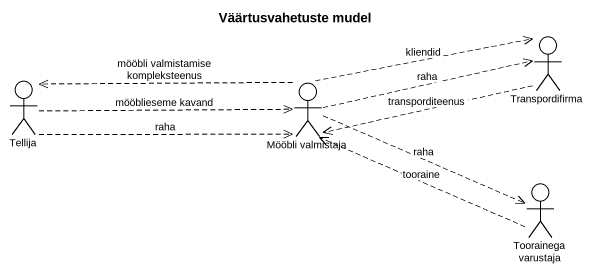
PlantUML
@startuml
title Väärtusvahetuste mudel
actor Transpordifirma
actor Tellija
actor "Mööbli valmistaja" as Mööbli_valmistaja
actor "Toorainega varustaja" as Toorainega_varustaja
Transpordifirma .left.> Mööbli_valmistaja : transporditeenus
Tellija .right.> Mööbli_valmistaja : mööblieseme kavand
Tellija .right.> Mööbli_valmistaja : raha
Mööbli_valmistaja .right.> Transpordifirma : kliendid
Mööbli_valmistaja .right.> Transpordifirma : raha
Mööbli_valmistaja .left.> Tellija : mööbli valmistamise kompleksteenus
Mööbli_valmistaja .right.> Toorainega_varustaja : raha
Toorainega_varustaja .left.> Mööbli_valmistaja : tooraine
@enduml
